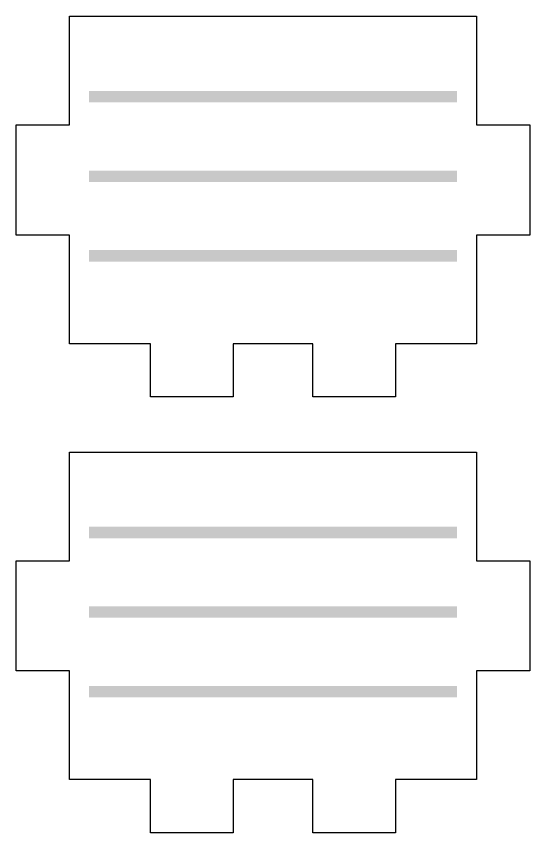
# Model space of a CAD drawing. Header units: millimetres. Extents: x 6 to 126, y 130 to 351.
# Drawn here: x 95.96 to 123.04, y 240.96 to 284.04 of the extents above; entities that cross this region are included whole.
import ezdxf

# ---------------------------------------------------------------- set-up
doc = ezdxf.new("R2010")
doc.units = ezdxf.units.MM
doc.layers.add('CUT', color=1, linetype='Continuous')
doc.layers.add('RASTER', color=7, linetype='Continuous')

msp = doc.modelspace()

# ---------------------------------------------------------------- hatches: boundary and pattern name
at = {"layer": 'RASTER'}
for points in [[(99.8, 280.1), (119.2, 280.1), (119.2, 279.5), (99.8, 279.5)], [(99.8, 275.9), (119.2, 275.9), (119.2, 275.3), (99.8, 275.3)], [(99.8, 271.7), (119.2, 271.7), (119.2, 271.1), (99.8, 271.1)], [(99.8, 257.1), (119.2, 257.1), (119.2, 256.5), (99.8, 256.5)], [(99.8, 252.9), (119.2, 252.9), (119.2, 252.3), (99.8, 252.3)], [(99.8, 248.7), (119.2, 248.7), (119.2, 248.1), (99.8, 248.1)]]:
    msp.add_hatch(color=7, dxfattribs=at).paths.add_polyline_path(points)

# ---------------------------------------------------------------- linework, layer by layer
at = {"layer": 'CUT'}
for points in [[(98.76, 284.04), (120.24, 284.04), (120.24, 278.307), (123.04, 278.307), (123.04, 272.493), (120.24, 272.493), (120.24, 266.76), (115.96, 266.76), (115.96, 263.96), (111.6, 263.96), (111.6, 266.76), (107.4, 266.76), (107.4, 263.96), (103.04, 263.96), (103.04, 266.76), (98.76, 266.76), (98.76, 272.493), (95.96, 272.493), (95.96, 278.307), (98.76, 278.307)], [(98.76, 261.04), (120.24, 261.04), (120.24, 255.307), (123.04, 255.307), (123.04, 249.493), (120.24, 249.493), (120.24, 243.76), (115.96, 243.76), (115.96, 240.96), (111.6, 240.96), (111.6, 243.76), (107.4, 243.76), (107.4, 240.96), (103.04, 240.96), (103.04, 243.76), (98.76, 243.76), (98.76, 249.493), (95.96, 249.493), (95.96, 255.307), (98.76, 255.307)]]:
    msp.add_lwpolyline(points, close=True, dxfattribs=at)

doc.saveas('drawing.dxf')
